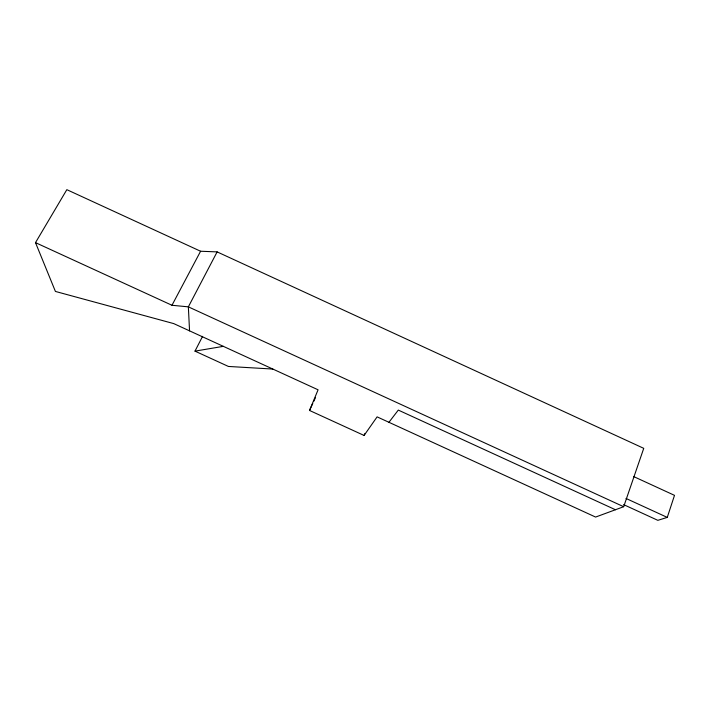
<?xml version="1.0" encoding="UTF-8"?>
<svg xmlns="http://www.w3.org/2000/svg" width="710" height="710" viewBox="0 0 710 710"><rect width="100%" height="100%" fill="white"/><g stroke="black" fill="none" stroke-linecap="round" stroke-linejoin="round"><path stroke-width="1.06" d="M623.611 504.615L657.833 520.332L667.267 517.395L674.5 495.349L633.542 476.516M623.682 506.709L643.739 448.338L217.127 251.89L200.593 251.242L66.838 189.668L35.5 242.634L55.415 291.437L173.737 323.6L318.071 389.799L309.533 410.46L364.079 435.452L377.108 416.868L595.592 517.066L623.682 506.709L188.354 306.853L171.971 305.273L35.5 242.634M364.079 435.452L364.967 433.428M309.533 410.46L312.782 403.449M313.705 401.452L315.56 397.44M272.835 369.049L228.425 366.449L194.993 351.13L202.581 336.345M217.127 251.89L188.354 306.853L189.552 330.86M171.971 305.273L200.593 251.242M388.938 422.299L398.301 410.087L615.446 509.744M194.993 351.13L223.339 346.347M626.007 498.447L667.267 517.395"/></g></svg>
